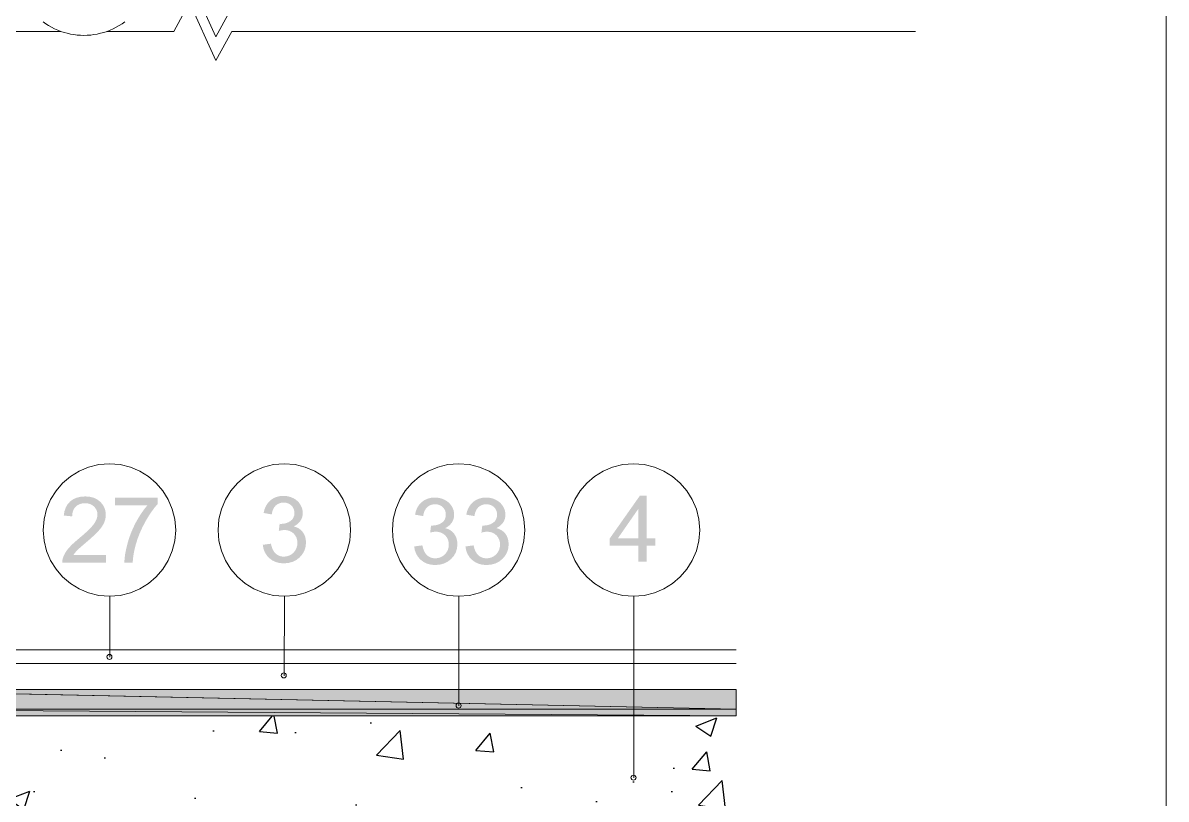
# Model space of a CAD drawing. Header units: millimetres. Extents: x 0 to 297, y 0 to 420.
# Drawn here: x 253.69 to 297, y 278.98 to 308.37 of the extents above; entities that cross this region are included whole.
import ezdxf

# ---------------------------------------------------------------- set-up
doc = ezdxf.new("R2010")
doc.units = ezdxf.units.MM
for name, color, linetype in [('0-MARCO-A3', 8, 'Continuous'), ('1-CORTE-LINEAS', 7, 'Continuous'), ('1-CORTE-RAYADOS', 8, 'Continuous'), ('1-CORTE-RELLENOS', 9, 'Continuous')]:
    doc.layers.add(name, color=color, linetype=linetype)

msp = doc.modelspace()

# ---------------------------------------------------------------- hatches: boundary and pattern name
at = {"layer": '1-CORTE-RAYADOS'}
h = msp.add_hatch(dxfattribs=at)
h.set_pattern_fill('AR-CONC', scale=0.045)
h.paths.add_polyline_path([(250.7, 282.125), (280.65, 282.125), (280.65, 278.25), (250.7, 278.25)])
at = {"layer": '1-CORTE-RELLENOS'}
h = msp.add_hatch(color=7, dxfattribs=at)
h.dxf.hatch_style = 1
h.paths.add_polyline_path([(256.83, 288.227), (256.83, 287.932), (255.177, 287.932), (255.178, 287.987), (255.184, 288.04), (255.196, 288.093), (255.213, 288.144), (255.249, 288.229), (255.294, 288.313), (255.349, 288.396), (255.414, 288.478), (255.492, 288.562), (255.584, 288.654), (255.693, 288.751), (255.816, 288.856), (256.003, 289.015), (256.158, 289.156), (256.279, 289.279), (256.367, 289.385), (256.43, 289.481), (256.475, 289.575), (256.502, 289.666), (256.511, 289.754), (256.502, 289.842), (256.478, 289.923), (256.436, 289.997), (256.378, 290.063), (256.308, 290.117), (256.229, 290.156), (256.139, 290.179), (256.039, 290.187), (255.934, 290.178), (255.84, 290.154), (255.756, 290.112), (255.684, 290.054), (255.626, 289.982), (255.585, 289.896), (255.56, 289.798), (255.552, 289.688), (255.235, 289.718), (255.262, 289.884), (255.312, 290.029), (255.385, 290.153), (255.48, 290.256), (255.595, 290.338), (255.728, 290.396), (255.879, 290.431), (256.048, 290.443), (256.217, 290.43), (256.368, 290.393), (256.501, 290.33), (256.615, 290.242), (256.708, 290.137), (256.774, 290.019), (256.814, 289.89), (256.828, 289.749), (256.824, 289.673), (256.812, 289.598), (256.792, 289.524), (256.764, 289.451), (256.729, 289.378), (256.683, 289.303), (256.627, 289.226), (256.56, 289.148), (256.478, 289.06), (256.372, 288.957), (256.242, 288.84), (256.089, 288.707), (255.962, 288.6), (255.861, 288.512), (255.784, 288.443), (255.733, 288.393), (255.696, 288.351), (255.662, 288.31), (255.631, 288.269), (255.604, 288.227)])
h = msp.add_hatch(color=7, dxfattribs=at)
h.dxf.hatch_style = 1
h.paths.add_polyline_path([(257.18, 290.104), (257.18, 290.399), (258.797, 290.399), (258.797, 290.162), (258.678, 290.023), (258.559, 289.864), (258.441, 289.684), (258.323, 289.484), (258.213, 289.273), (258.116, 289.058), (258.032, 288.84), (257.962, 288.619), (257.921, 288.458), (257.887, 288.29), (257.861, 288.115), (257.844, 287.932), (257.53, 287.932), (257.539, 288.087), (257.561, 288.257), (257.597, 288.443), (257.645, 288.643), (257.706, 288.851), (257.78, 289.055), (257.865, 289.255), (257.962, 289.451), (258.067, 289.637), (258.176, 289.808), (258.288, 289.964), (258.403, 290.104)])
h = msp.add_hatch(color=7, dxfattribs=at)
h.dxf.hatch_style = 1
h.paths.add_polyline_path([(262.775, 288.612), (263.083, 288.653), (263.114, 288.533), (263.154, 288.43), (263.203, 288.345), (263.262, 288.279), (263.329, 288.228), (263.403, 288.192), (263.483, 288.17), (263.571, 288.163), (263.675, 288.172), (263.771, 288.2), (263.859, 288.247), (263.938, 288.312), (264.003, 288.392), (264.049, 288.48), (264.077, 288.578), (264.086, 288.684), (264.078, 288.785), (264.052, 288.877), (264.009, 288.96), (263.949, 289.034), (263.875, 289.094), (263.791, 289.137), (263.698, 289.163), (263.596, 289.172), (263.55, 289.169), (263.499, 289.162), (263.443, 289.151), (263.381, 289.136), (263.414, 289.406), (263.428, 289.405), (263.441, 289.404), (263.453, 289.403), (263.464, 289.403), (263.559, 289.409), (263.649, 289.429), (263.735, 289.46), (263.816, 289.505), (263.885, 289.563), (263.934, 289.634), (263.964, 289.72), (263.973, 289.819), (263.966, 289.901), (263.944, 289.975), (263.908, 290.041), (263.858, 290.1), (263.797, 290.148), (263.728, 290.183), (263.651, 290.204), (263.566, 290.211), (263.479, 290.204), (263.401, 290.182), (263.329, 290.147), (263.265, 290.098), (263.211, 290.034), (263.168, 289.957), (263.135, 289.866), (263.114, 289.761), (262.805, 289.817), (262.843, 289.962), (262.898, 290.09), (262.971, 290.2), (263.061, 290.293), (263.167, 290.368), (263.285, 290.421), (263.415, 290.453), (263.557, 290.464), (263.657, 290.459), (263.753, 290.442), (263.844, 290.414), (263.932, 290.376), (264.014, 290.328), (264.085, 290.272), (264.146, 290.208), (264.197, 290.136), (264.237, 290.059), (264.267, 289.98), (264.284, 289.898), (264.29, 289.814), (264.285, 289.734), (264.268, 289.659), (264.241, 289.587), (264.202, 289.519), (264.153, 289.456), (264.094, 289.4), (264.025, 289.35), (263.946, 289.307), (264.05, 289.275), (264.141, 289.229), (264.221, 289.169), (264.288, 289.094), (264.342, 289.009), (264.381, 288.914), (264.404, 288.808), (264.412, 288.692), (264.397, 288.534), (264.352, 288.389), (264.277, 288.256), (264.172, 288.135), (264.045, 288.036), (263.902, 287.966), (263.743, 287.923), (263.568, 287.909), (263.411, 287.921), (263.268, 287.958), (263.138, 288.019), (263.023, 288.105), (262.925, 288.21), (262.852, 288.329), (262.801, 288.463)])
h = msp.add_hatch(color=7, dxfattribs=at)
h.dxf.hatch_style = 1
h.paths.add_polyline_path([(268.511, 288.549), (268.819, 288.59), (268.85, 288.469), (268.89, 288.367), (268.94, 288.282), (268.998, 288.215), (269.065, 288.164), (269.139, 288.128), (269.22, 288.107), (269.307, 288.099), (269.412, 288.109), (269.507, 288.137), (269.595, 288.183), (269.674, 288.248), (269.739, 288.328), (269.785, 288.417), (269.813, 288.514), (269.823, 288.62), (269.814, 288.722), (269.788, 288.814), (269.745, 288.897), (269.685, 288.97), (269.611, 289.03), (269.527, 289.074), (269.435, 289.099), (269.332, 289.108), (269.286, 289.106), (269.235, 289.099), (269.179, 289.088), (269.117, 289.072), (269.15, 289.342), (269.164, 289.341), (269.177, 289.34), (269.189, 289.34), (269.2, 289.34), (269.295, 289.346), (269.386, 289.365), (269.471, 289.397), (269.552, 289.442), (269.621, 289.499), (269.67, 289.571), (269.7, 289.656), (269.71, 289.756), (269.702, 289.837), (269.681, 289.911), (269.644, 289.978), (269.594, 290.037), (269.533, 290.085), (269.464, 290.119), (269.387, 290.14), (269.302, 290.147), (269.215, 290.14), (269.137, 290.119), (269.065, 290.083), (269.001, 290.034), (268.947, 289.971), (268.904, 289.893), (268.871, 289.803), (268.85, 289.698), (268.541, 289.753), (268.579, 289.898), (268.634, 290.026), (268.707, 290.137), (268.797, 290.23), (268.903, 290.304), (269.022, 290.358), (269.152, 290.39), (269.293, 290.401), (269.393, 290.395), (269.489, 290.379), (269.58, 290.351), (269.668, 290.312), (269.75, 290.264), (269.821, 290.208), (269.882, 290.144), (269.933, 290.073), (269.974, 289.996), (270.003, 289.916), (270.021, 289.834), (270.026, 289.75), (270.021, 289.671), (270.004, 289.595), (269.977, 289.523), (269.938, 289.455), (269.889, 289.392), (269.83, 289.336), (269.761, 289.286), (269.682, 289.243), (269.786, 289.211), (269.877, 289.165), (269.957, 289.105), (270.024, 289.031), (270.078, 288.946), (270.117, 288.85), (270.14, 288.744), (270.148, 288.629), (270.133, 288.471), (270.088, 288.325), (270.013, 288.192), (269.908, 288.072), (269.781, 287.973), (269.638, 287.902), (269.479, 287.86), (269.304, 287.846), (269.147, 287.858), (269.004, 287.895), (268.874, 287.956), (268.759, 288.042), (268.661, 288.146), (268.588, 288.266), (268.537, 288.4)])
h = msp.add_hatch(color=7, dxfattribs=at)
h.dxf.hatch_style = 1
h.paths.add_polyline_path([(270.453, 288.549), (270.762, 288.59), (270.792, 288.469), (270.832, 288.367), (270.882, 288.282), (270.941, 288.215), (271.007, 288.164), (271.081, 288.128), (271.162, 288.107), (271.249, 288.099), (271.354, 288.109), (271.45, 288.137), (271.537, 288.183), (271.616, 288.248), (271.681, 288.328), (271.728, 288.417), (271.755, 288.514), (271.765, 288.62), (271.756, 288.722), (271.73, 288.814), (271.687, 288.897), (271.627, 288.97), (271.553, 289.03), (271.47, 289.074), (271.377, 289.099), (271.274, 289.108), (271.229, 289.106), (271.178, 289.099), (271.121, 289.088), (271.059, 289.072), (271.092, 289.342), (271.107, 289.341), (271.12, 289.34), (271.131, 289.34), (271.142, 289.34), (271.237, 289.346), (271.328, 289.365), (271.414, 289.397), (271.495, 289.442), (271.563, 289.499), (271.612, 289.571), (271.642, 289.656), (271.652, 289.756), (271.644, 289.837), (271.623, 289.911), (271.587, 289.978), (271.536, 290.037), (271.475, 290.085), (271.406, 290.119), (271.329, 290.14), (271.244, 290.147), (271.158, 290.14), (271.079, 290.119), (271.007, 290.083), (270.943, 290.034), (270.889, 289.971), (270.846, 289.893), (270.814, 289.803), (270.792, 289.698), (270.483, 289.753), (270.521, 289.898), (270.576, 290.026), (270.649, 290.137), (270.739, 290.23), (270.846, 290.304), (270.964, 290.358), (271.094, 290.39), (271.236, 290.401), (271.335, 290.395), (271.431, 290.379), (271.523, 290.351), (271.61, 290.312), (271.692, 290.264), (271.763, 290.208), (271.824, 290.144), (271.875, 290.073), (271.916, 289.996), (271.945, 289.916), (271.963, 289.834), (271.969, 289.75), (271.963, 289.671), (271.947, 289.595), (271.919, 289.523), (271.88, 289.455), (271.831, 289.392), (271.772, 289.336), (271.703, 289.286), (271.624, 289.243), (271.728, 289.211), (271.82, 289.165), (271.899, 289.105), (271.966, 289.031), (272.02, 288.946), (272.059, 288.85), (272.082, 288.744), (272.09, 288.629), (272.075, 288.471), (272.03, 288.325), (271.955, 288.192), (271.85, 288.072), (271.723, 287.973), (271.58, 287.902), (271.422, 287.86), (271.247, 287.846), (271.089, 287.858), (270.946, 287.895), (270.816, 287.956), (270.701, 288.042), (270.604, 288.146), (270.53, 288.266), (270.48, 288.4)])
h = msp.add_hatch(color=7, dxfattribs=at)
h.dxf.hatch_style = 1
h.paths.add_polyline_path([(277.315, 287.975), (277.315, 288.573), (277.651, 288.573), (277.651, 288.854), (277.315, 288.854), (277.315, 290.474), (277.064, 290.474), (275.923, 288.854), (275.923, 288.573), (277.009, 288.573), (277.009, 287.975)])
h.paths.add_polyline_path([(276.226, 288.854), (277.009, 289.981), (277.009, 288.854)])
h = msp.add_hatch(color=7, dxfattribs=at)
h.dxf.hatch_style = 1
h.paths.add_polyline_path([(245.695, 282.387), (280.705, 282.387), (280.705, 283.127), (245.695, 283.127)])
h = msp.add_hatch(color=7, dxfattribs=at)
h.dxf.hatch_style = 1
h.paths.add_polyline_path([(245.695, 282.387), (245.695, 282.132), (280.705, 282.132), (280.705, 282.387)])

# ---------------------------------------------------------------- linework, layer by layer
at = {"layer": '0-MARCO-A3', "lineweight": 0}
msp.add_lwpolyline([(0, 420), (297, 420), (297, 0), (0, 0)], close=True, dxfattribs=at)
at = {"layer": '1-CORTE-LINEAS', "color": 7, "lineweight": 13}
msp.add_line((230.999, 308.051), (255.129, 308.051), dxfattribs=at)
at = {"layer": '1-CORTE-LINEAS', "color": 7, "lineweight": 15}
for p, q in [((256.977, 286.662), (256.977, 284.355)), ((263.602, 286.662), (263.581, 283.656)), ((270.206, 286.662), (270.206, 282.513)), ((276.831, 286.662), (276.831, 279.783)), ((243.029, 284.63), (280.705, 284.63)), ((243.282, 284.122), (280.705, 284.122)), ((243.282, 283.127), (280.705, 283.127)), ((230.688, 282.132), (280.705, 282.132))]:
    msp.add_line(p, q, dxfattribs=at)
at = {"layer": '1-CORTE-LINEAS', "color": 7, "lineweight": 5}
for p, q in [((245.695, 283.127), (280.705, 282.387)), ((280.705, 282.387), (280.705, 283.127))]:
    msp.add_line(p, q, dxfattribs=at)
at = {"layer": '1-CORTE-LINEAS', "color": 7, "lineweight": 13}
for points in [[(258.086, 308.951), (259.399, 308.951), (259.999, 310.051), (260.999, 307.851), (261.599, 308.951), (287.498, 308.951)], [(256.869, 308.051), (259.399, 308.051), (259.999, 309.151), (260.999, 306.951), (261.599, 308.051), (287.498, 308.051)], [(257.548, 308.413), (257.443, 308.339), (257.335, 308.271), (257.224, 308.208), (257.11, 308.15), (256.994, 308.099), (256.874, 308.053), (256.753, 308.013), (256.631, 307.979), (256.506, 307.951), (256.38, 307.929), (256.254, 307.913), (256.126, 307.904), (255.999, 307.901), (255.871, 307.904), (255.744, 307.913), (255.617, 307.929), (255.491, 307.951), (255.367, 307.979), (255.244, 308.013), (255.123, 308.053), (255.004, 308.099), (254.887, 308.15), (254.773, 308.208), (254.662, 308.271), (254.554, 308.339), (254.45, 308.413)]]:
    msp.add_lwpolyline(points, dxfattribs=at)
at = {"layer": '1-CORTE-LINEAS', "color": 7, "lineweight": 9}
for points in [[(259.475, 289.171), (259.442, 289.577), (259.347, 289.963), (259.195, 290.323), (258.991, 290.652), (258.74, 290.944), (258.448, 291.195), (258.119, 291.399), (257.759, 291.551), (257.373, 291.646), (256.967, 291.679), (256.56, 291.646), (256.174, 291.551), (255.814, 291.399), (255.485, 291.195), (255.193, 290.944), (254.942, 290.652), (254.738, 290.323), (254.586, 289.963), (254.491, 289.577), (254.458, 289.171), (254.491, 288.764), (254.586, 288.378), (254.738, 288.018), (254.942, 287.689), (255.193, 287.397), (255.485, 287.146), (255.814, 286.942), (256.174, 286.79), (256.56, 286.695), (256.967, 286.662), (257.373, 286.695), (257.759, 286.79), (258.119, 286.942), (258.448, 287.146), (258.74, 287.397), (258.991, 287.689), (259.195, 288.018), (259.347, 288.378), (259.442, 288.764), (259.475, 289.171)], [(266.099, 289.171), (266.067, 289.577), (265.972, 289.963), (265.82, 290.323), (265.616, 290.652), (265.365, 290.944), (265.073, 291.195), (264.744, 291.399), (264.384, 291.551), (263.998, 291.646), (263.591, 291.679), (263.185, 291.646), (262.799, 291.551), (262.439, 291.399), (262.11, 291.195), (261.818, 290.944), (261.567, 290.652), (261.363, 290.323), (261.211, 289.963), (261.116, 289.577), (261.083, 289.171), (261.116, 288.764), (261.211, 288.378), (261.363, 288.018), (261.567, 287.689), (261.818, 287.397), (262.11, 287.146), (262.439, 286.942), (262.799, 286.79), (263.185, 286.695), (263.591, 286.662), (263.998, 286.695), (264.384, 286.79), (264.744, 286.942), (265.073, 287.146), (265.365, 287.397), (265.616, 287.689), (265.82, 288.018), (265.972, 288.378), (266.067, 288.764), (266.099, 289.171)], [(272.704, 289.171), (272.671, 289.577), (272.576, 289.963), (272.424, 290.323), (272.22, 290.652), (271.969, 290.944), (271.677, 291.195), (271.348, 291.399), (270.988, 291.551), (270.602, 291.646), (270.196, 291.679), (269.789, 291.646), (269.403, 291.551), (269.043, 291.399), (268.714, 291.195), (268.422, 290.944), (268.171, 290.652), (267.967, 290.323), (267.815, 289.963), (267.72, 289.577), (267.687, 289.171), (267.72, 288.764), (267.815, 288.378), (267.967, 288.018), (268.171, 287.689), (268.422, 287.397), (268.714, 287.146), (269.043, 286.942), (269.403, 286.79), (269.789, 286.695), (270.196, 286.662), (270.602, 286.695), (270.988, 286.79), (271.348, 286.942), (271.677, 287.146), (271.969, 287.397), (272.22, 287.689), (272.424, 288.018), (272.576, 288.378), (272.671, 288.764), (272.704, 289.171)], [(279.329, 289.171), (279.296, 289.577), (279.201, 289.963), (279.049, 290.323), (278.845, 290.652), (278.594, 290.944), (278.302, 291.195), (277.973, 291.399), (277.613, 291.551), (277.227, 291.646), (276.821, 291.679), (276.414, 291.646), (276.028, 291.551), (275.668, 291.399), (275.339, 291.195), (275.047, 290.944), (274.796, 290.652), (274.593, 290.323), (274.44, 289.963), (274.345, 289.577), (274.313, 289.171), (274.345, 288.764), (274.44, 288.378), (274.593, 288.018), (274.796, 287.689), (275.047, 287.397), (275.339, 287.146), (275.668, 286.942), (276.028, 286.79), (276.414, 286.695), (276.821, 286.662), (277.227, 286.695), (277.613, 286.79), (277.973, 286.942), (278.302, 287.146), (278.594, 287.397), (278.845, 287.689), (279.049, 288.018), (279.201, 288.378), (279.296, 288.764), (279.329, 289.171)]]:
    msp.add_lwpolyline(points, dxfattribs=at)
at = {"layer": '1-CORTE-LINEAS', "color": 7, "lineweight": 15}
for points in [[(257.062, 284.365), (257.054, 284.403), (257.034, 284.433), (257.004, 284.454), (256.967, 284.461), (256.929, 284.454), (256.899, 284.433), (256.878, 284.403), (256.871, 284.365), (256.878, 284.329), (256.899, 284.298), (256.929, 284.278), (256.967, 284.27), (257.004, 284.278), (257.034, 284.298), (257.054, 284.329), (257.062, 284.365)], [(263.666, 283.667), (263.658, 283.704), (263.638, 283.735), (263.607, 283.755), (263.57, 283.763), (263.533, 283.755), (263.503, 283.735), (263.483, 283.704), (263.475, 283.667), (263.483, 283.63), (263.503, 283.6), (263.533, 283.579), (263.57, 283.572), (263.607, 283.579), (263.638, 283.6), (263.658, 283.63), (263.666, 283.667)], [(270.291, 282.524), (270.283, 282.561), (270.263, 282.592), (270.233, 282.612), (270.196, 282.619), (270.158, 282.612), (270.128, 282.592), (270.107, 282.561), (270.1, 282.524), (270.107, 282.487), (270.128, 282.457), (270.158, 282.436), (270.196, 282.429), (270.233, 282.436), (270.263, 282.457), (270.283, 282.487), (270.291, 282.524)], [(276.916, 279.794), (276.908, 279.831), (276.888, 279.861), (276.857, 279.881), (276.821, 279.889), (276.784, 279.881), (276.753, 279.861), (276.733, 279.831), (276.725, 279.794), (276.733, 279.757), (276.753, 279.726), (276.784, 279.706), (276.821, 279.699), (276.857, 279.706), (276.888, 279.726), (276.908, 279.757), (276.916, 279.794)]]:
    msp.add_lwpolyline(points, dxfattribs=at)
at = {"layer": '1-CORTE-LINEAS', "color": 7, "lineweight": 5}
for points in [[(280.705, 283.127), (245.695, 283.127), (280.705, 282.387)], [(280.705, 282.387), (245.695, 282.387), (280.705, 282.132), (280.705, 282.387)], [(245.695, 282.387), (280.705, 282.132), (245.695, 282.132), (245.695, 282.387)]]:
    msp.add_lwpolyline(points, dxfattribs=at)

doc.saveas('drawing.dxf')
